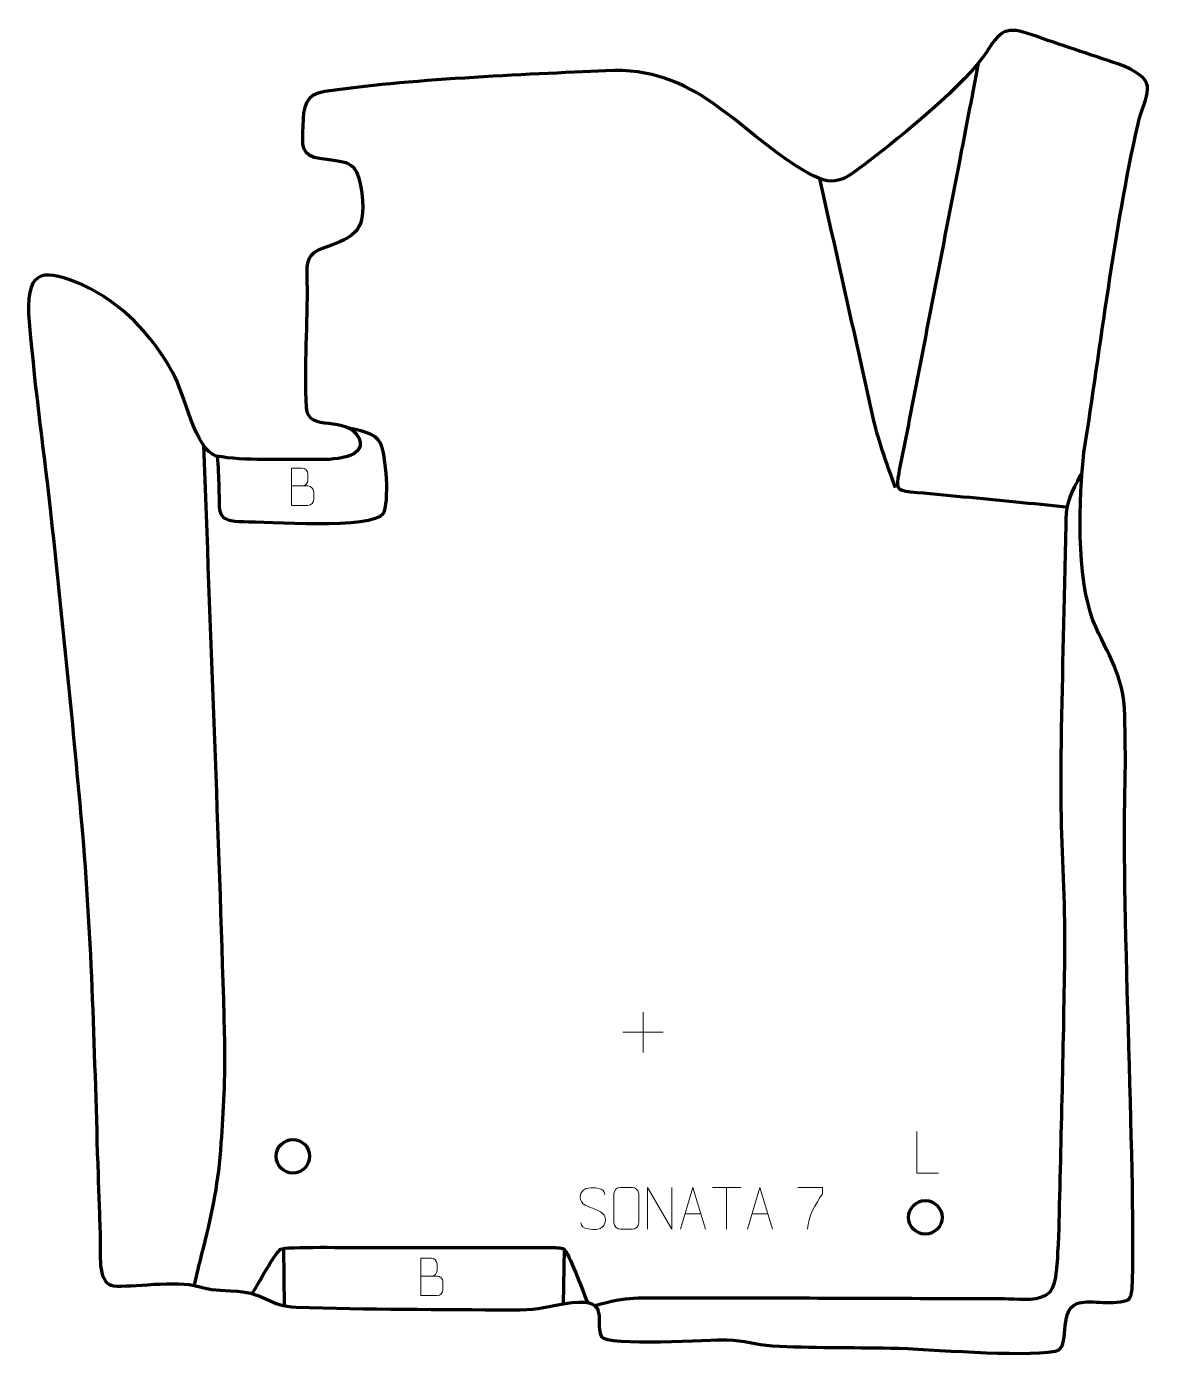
# Model space of a CAD drawing. Header units: millimetres. Extents: x -670 to 8, y 61 to 857.
import ezdxf

# ---------------------------------------------------------------- set-up
doc = ezdxf.new("R2010")
doc.units = ezdxf.units.MM
doc.header["$MEASUREMENT"] = 0
doc.layers.add('layer 2', color=7, linetype='Continuous')
doc.layers.add('layer 3', color=7, linetype='Continuous')

msp = doc.modelspace()

# ---------------------------------------------------------------- linework, layer by layer
at = {"layer": 'layer 2', "color": 250, "lineweight": 200}
for centre in [(-510.9945, 180.9865), (-132.6402, 144.4742)]:
    msp.add_ellipse(centre, major_axis=(0, 10), ratio=1, dxfattribs=at)
at = {"layer": 'layer 2', "color": 142, "lineweight": 158}
for points, knots in [([(-48.3711, 569.3294), (-58.3513, 570.3086), (-68.3316, 571.2878), (-78.3118, 572.267), (-78.3118, 572.267), (-99.4526, 574.348), (-120.3834, 576.3178), (-141.5353, 578.2441), (-141.5353, 578.2441), (-150.1842, 579.0317), (-149.828, 580.9169), (-148.3503, 589.5978), (-148.3503, 589.5978), (-146.6502, 599.5845), (-144.1565, 610.3764), (-142.2006, 620.4793), (-142.2006, 620.4793), (-131.7653, 674.3819), (-121.3297, 728.2845), (-110.8943, 782.1871), (-110.8943, 782.1871), (-107.5739, 799.338), (-104.2536, 816.4888), (-100.9332, 833.6396), (-100.9332, 833.6396), (-100.9332, 833.6396), (-100.6486, 835.1097), (-100.6486, 835.1097)], [0, 0, 0, 0, 0.125, 0.125, 0.125, 0.125, 0.25, 0.25, 0.25, 0.25, 0.375, 0.375, 0.375, 0.375, 0.5, 0.5, 0.5, 0.5, 0.625, 0.625, 0.625, 0.625, 0.75, 0.75, 0.75, 0.75, 1, 1, 1, 1]), ([(-195.9595, 765.8226), (-185.1591, 717.5109), (-174.326, 669.2064), (-163.5584, 620.8874), (-163.5584, 620.8874), (-161.0477, 609.6208), (-154.7981, 591.9809), (-150.606, 581.0685)], [0, 0, 0, 0, 0.33333333, 0.33333333, 0.33333333, 0.33333333, 1, 1, 1, 1]), ([(-478.2427, 616.9654), (-471.3706, 615.1266), (-461.6679, 613.8083), (-458.7, 607.6907), (-458.7, 607.6907), (-455.3658, 600.8181), (-453.2409, 571.7141), (-457.0552, 565.3014), (-457.0552, 565.3014), (-462.6901, 555.8282), (-527.8842, 560.2654), (-540.1485, 560.4322), (-540.1485, 560.4322), (-557.2687, 560.6651), (-554.6025, 565.4278), (-555.0242, 581.0602), (-555.0242, 581.0602), (-555.1919, 587.2742), (-555.6225, 593.4645), (-555.9977, 599.6679)], [0, 0, 0, 0, 0.16666667, 0.16666667, 0.16666667, 0.16666667, 0.33333333, 0.33333333, 0.33333333, 0.33333333, 0.5, 0.5, 0.5, 0.5, 0.66666667, 0.66666667, 0.66666667, 0.66666667, 1, 1, 1, 1]), ([(-564.3904, 606.1553), (-560.5128, 495.6874), (-555.9128, 385.2457), (-552.5644, 274.7595), (-552.5644, 274.7595), (-552.2943, 265.7658), (-552.0562, 256.7728), (-551.8518, 247.7773), (-551.8518, 247.7773), (-551.5089, 229.1994), (-552.7121, 207.5361), (-554.0099, 188.8963), (-554.0099, 188.8963), (-555.6506, 165.3296), (-558.8992, 148.8669), (-564.6669, 126.1014), (-564.6669, 126.1014), (-566.114, 120.3896), (-567.5463, 114.6925), (-568.8925, 108.9553), (-568.8925, 108.9553), (-569.2927, 107.2179), (-569.693, 105.4804), (-570.0933, 103.743)], [0, 0, 0, 0, 0.14285714, 0.14285714, 0.14285714, 0.14285714, 0.28571429, 0.28571429, 0.28571429, 0.28571429, 0.42857143, 0.42857143, 0.42857143, 0.42857143, 0.57142857, 0.57142857, 0.57142857, 0.57142857, 0.71428571, 0.71428571, 0.71428571, 0.71428571, 1, 1, 1, 1]), ([(-330.2928, 91.6899), (-310.5319, 97.6948), (-303.4894, 96.2453), (-283.349, 96.2921), (-283.349, 96.2921), (-228.9783, 96.4183), (-174.607, 96.1569), (-120.2366, 95.9844), (-120.2366, 95.9844), (-107.7687, 95.9452), (-95.3009, 95.8965), (-82.8331, 95.8372), (-82.8331, 95.8372), (-74.6974, 95.7982), (-64.4819, 93.7071), (-58.0442, 99.9209), (-58.0442, 99.9209), (-53.5643, 105.078), (-53.5577, 119.575), (-53.1292, 126.3302), (-53.1292, 126.3302), (-52.9235, 129.5732), (-52.7485, 132.8087), (-52.6419, 136.0564), (-52.6419, 136.0564), (-51.4078, 192.5221), (-49.7745, 248.9707), (-49.1136, 305.4485), (-49.1136, 305.4485), (-48.8023, 333.3849), (-50.9995, 361.379), (-51.3042, 389.3424), (-51.3042, 389.3424), (-51.7008, 431.3288), (-50.2486, 473.3314), (-49.3589, 515.305), (-49.3589, 515.305), (-49.0329, 530.8237), (-48.693, 546.3419), (-48.3288, 561.8598), (-48.3288, 561.8598), (-48.0441, 573.8573), (-44.6826, 578.0646), (-39.6799, 588.4946), (-39.6799, 588.4946), (-39.6799, 588.4946), (-38.904, 590.1121), (-38.904, 590.1121)], [0, 0, 0, 0, 0.07692308, 0.07692308, 0.07692308, 0.07692308, 0.15384615, 0.15384615, 0.15384615, 0.15384615, 0.23076923, 0.23076923, 0.23076923, 0.23076923, 0.30769231, 0.30769231, 0.30769231, 0.30769231, 0.38461538, 0.38461538, 0.38461538, 0.38461538, 0.46153846, 0.46153846, 0.46153846, 0.46153846, 0.53846154, 0.53846154, 0.53846154, 0.53846154, 0.61538462, 0.61538462, 0.61538462, 0.61538462, 0.69230769, 0.69230769, 0.69230769, 0.69230769, 0.76923077, 0.76923077, 0.76923077, 0.76923077, 0.84615385, 0.84615385, 0.84615385, 0.84615385, 1, 1, 1, 1]), ([(-535.2906, 98.803), (-532.639, 103.2981), (-521.3871, 123.6153), (-518.3205, 125.4101), (-518.3205, 125.4101), (-515.29, 127.1838), (-475.408, 126.3682), (-467.8646, 126.3748), (-467.8646, 126.3748), (-430.9127, 126.4075), (-393.9608, 126.468), (-357.0089, 126.5233), (-357.0089, 126.5233), (-355.4258, 126.5256), (-349.9355, 126.3039), (-348.7264, 125.5009), (-348.7264, 125.5009), (-346.3076, 123.8944), (-337.0649, 99.3323), (-335.2403, 94.883), (-335.2403, 94.883), (-335.2403, 94.883), (-334.6792, 93.5149), (-334.6792, 93.5149)], [0, 0, 0, 0, 0.14285714, 0.14285714, 0.14285714, 0.14285714, 0.28571429, 0.28571429, 0.28571429, 0.28571429, 0.42857143, 0.42857143, 0.42857143, 0.42857143, 0.57142857, 0.57142857, 0.57142857, 0.57142857, 0.71428571, 0.71428571, 0.71428571, 0.71428571, 1, 1, 1, 1])]:
    msp.add_open_spline(points, degree=3, knots=knots, dxfattribs=at)
at = {"layer": 'layer 2', "color": 250, "lineweight": 9}
for points, knots in [([(-511.7931, 581.9043), (-508.5341, 581.9047), (-505.2747, 581.9047), (-502.015, 581.9043), (-502.015, 581.9043), (-500.2457, 581.8888), (-498.5228, 580.3338), (-498.5228, 578.498), (-498.5228, 578.498), (-498.5231, 577.4872), (-498.5231, 574.7559), (-498.5228, 573.7448), (-498.5228, 573.7448), (-498.5069, 572.0807), (-499.8882, 570.2769), (-501.9676, 570.2921), (-501.9676, 570.2921), (-505.2276, 570.2924), (-508.4873, 570.2924), (-511.7466, 570.2921), (-511.7466, 570.2921), (-511.7466, 577.7425), (-511.7466, 585.1926), (-511.7466, 592.6424), (-511.7466, 592.6424), (-509.6205, 592.6424), (-507.4941, 592.6424), (-505.3676, 592.6424), (-505.3676, 592.6424), (-503.8621, 592.6582), (-501.9841, 590.947), (-501.9682, 589.1893), (-501.9682, 589.1893), (-501.9686, 587.3387), (-501.9686, 587.208), (-501.9682, 585.3571), (-501.9682, 585.3571), (-501.9528, 583.5065), (-503.6137, 581.8888), (-505.4141, 581.9043)], [0, 0, 0, 0, 0.09090909, 0.09090909, 0.09090909, 0.09090909, 0.18181818, 0.18181818, 0.18181818, 0.18181818, 0.27272727, 0.27272727, 0.27272727, 0.27272727, 0.36363636, 0.36363636, 0.36363636, 0.36363636, 0.45454545, 0.45454545, 0.45454545, 0.45454545, 0.54545455, 0.54545455, 0.54545455, 0.54545455, 0.63636364, 0.63636364, 0.63636364, 0.63636364, 0.72727273, 0.72727273, 0.72727273, 0.72727273, 0.81818182, 0.81818182, 0.81818182, 0.81818182, 1, 1, 1, 1]), ([(-124.8185, 170.9649), (-124.8185, 170.9649), (-137.7676, 170.9649), (-137.7676, 170.9649), (-137.7676, 170.9649), (-137.7676, 170.9649), (-137.7676, 195.9185), (-137.7676, 195.9185)], [0, 0, 0, 0, 0.33333333, 0.33333333, 0.33333333, 0.33333333, 1, 1, 1, 1]), ([(-331.523, 149.892), (-335.7713, 151.3624), (-340.6794, 153.1582), (-338.6743, 158.6785), (-338.6743, 158.6785), (-337.1708, 162.8184), (-331.9572, 162.4299), (-328.3536, 161.8288), (-328.3536, 161.8288), (-325.493, 161.3516), (-324.6283, 160.1384), (-324.3177, 158.0543)], [0, 0, 0, 0, 0.25, 0.25, 0.25, 0.25, 0.5, 0.5, 0.5, 0.5, 1, 1, 1, 1]), ([(-315.0426, 162.3684), (-312.7169, 162.3684), (-310.3908, 162.3684), (-308.0647, 162.3684), (-308.0647, 162.3684), (-306.1181, 162.404), (-304.1267, 160.9124), (-304.1, 158.4748), (-304.1, 158.4748), (-304.1004, 152.7279), (-304.1004, 146.9806), (-304.1, 141.2329), (-304.1, 141.2329), (-304.2398, 138.9095), (-305.917, 137.4299), (-308.0647, 137.4191), (-308.0647, 137.4191), (-310.3966, 137.4195), (-312.7285, 137.4195), (-315.06, 137.4191), (-315.06, 137.4191), (-316.985, 137.3137), (-318.9571, 139.1982), (-318.9459, 141.2155), (-318.9459, 141.2155), (-318.9456, 146.9856), (-318.9456, 152.7553), (-318.9459, 158.5246), (-318.9459, 158.5246), (-318.9417, 160.6627), (-317.195, 162.3819), (-315.0426, 162.3684)], [0, 0, 0, 0, 0.11111111, 0.11111111, 0.11111111, 0.11111111, 0.22222222, 0.22222222, 0.22222222, 0.22222222, 0.33333333, 0.33333333, 0.33333333, 0.33333333, 0.44444444, 0.44444444, 0.44444444, 0.44444444, 0.55555556, 0.55555556, 0.55555556, 0.55555556, 0.66666667, 0.66666667, 0.66666667, 0.66666667, 0.77777778, 0.77777778, 0.77777778, 0.77777778, 1, 1, 1, 1]), ([(-298.8504, 137.4152), (-298.8504, 137.4152), (-298.8504, 162.3687), (-298.8504, 162.3687), (-298.8504, 162.3687), (-298.8504, 162.3687), (-284.1956, 137.4152), (-284.1956, 137.4152), (-284.1956, 137.4152), (-284.1956, 137.4152), (-284.1956, 162.3687), (-284.1956, 162.3687)], [0, 0, 0, 0, 0.25, 0.25, 0.25, 0.25, 0.5, 0.5, 0.5, 0.5, 1, 1, 1, 1]), ([(-278.9935, 137.4152), (-278.9935, 137.4152), (-271.6225, 162.3687), (-271.6225, 162.3687), (-271.6225, 162.3687), (-271.6225, 162.3687), (-264.0526, 137.4152), (-264.0526, 137.4152)], [0, 0, 0, 0, 0.33333333, 0.33333333, 0.33333333, 0.33333333, 1, 1, 1, 1]), ([(-238.9935, 137.4152), (-238.9935, 137.4152), (-231.6225, 162.3687), (-231.6225, 162.3687), (-231.6225, 162.3687), (-231.6225, 162.3687), (-224.0526, 137.4152), (-224.0526, 137.4152)], [0, 0, 0, 0, 0.33333333, 0.33333333, 0.33333333, 0.33333333, 1, 1, 1, 1]), ([(-208.9311, 162.3712), (-208.9311, 162.3712), (-194.115, 162.3712), (-194.115, 162.3712), (-194.115, 162.3712), (-194.1153, 161.1216), (-194.1153, 159.872), (-194.115, 158.6222), (-194.115, 158.6222), (-198.1094, 152.6251), (-203.0246, 144.7915), (-203.0246, 137.4127)], [0, 0, 0, 0, 0.25, 0.25, 0.25, 0.25, 0.5, 0.5, 0.5, 0.5, 1, 1, 1, 1]), ([(-331.523, 149.8919), (-327.5044, 148.2452), (-322.4749, 146.3569), (-324.3089, 140.9966), (-324.3089, 140.9966), (-325.7687, 136.7302), (-330.6795, 136.9869), (-334.4056, 137.5416), (-334.4056, 137.5416), (-337.1556, 137.9514), (-338.3765, 139.1649), (-338.7545, 141.2771)], [0, 0, 0, 0, 0.25, 0.25, 0.25, 0.25, 0.5, 0.5, 0.5, 0.5, 1, 1, 1, 1]), ([(-434.5279, 109.3257), (-431.2689, 109.3261), (-428.0095, 109.3261), (-424.7498, 109.3257), (-424.7498, 109.3257), (-422.9805, 109.3102), (-421.2576, 107.7552), (-421.2576, 105.9194), (-421.2576, 105.9194), (-421.2579, 104.9086), (-421.2579, 102.1773), (-421.2576, 101.1662), (-421.2576, 101.1662), (-421.2417, 99.5021), (-422.623, 97.6983), (-424.7024, 97.7135), (-424.7024, 97.7135), (-427.9624, 97.7138), (-431.2221, 97.7138), (-434.4814, 97.7135), (-434.4814, 97.7135), (-434.4814, 105.1639), (-434.4814, 112.614), (-434.4814, 120.0638), (-434.4814, 120.0638), (-432.3553, 120.0638), (-430.2289, 120.0638), (-428.1024, 120.0638), (-428.1024, 120.0638), (-426.5969, 120.0796), (-424.7189, 118.3684), (-424.703, 116.6107), (-424.703, 116.6107), (-424.7034, 114.7601), (-424.7034, 114.6294), (-424.703, 112.7785), (-424.703, 112.7785), (-424.6876, 110.9279), (-426.3485, 109.3102), (-428.1489, 109.3257)], [0, 0, 0, 0, 0.09090909, 0.09090909, 0.09090909, 0.09090909, 0.18181818, 0.18181818, 0.18181818, 0.18181818, 0.27272727, 0.27272727, 0.27272727, 0.27272727, 0.36363636, 0.36363636, 0.36363636, 0.36363636, 0.45454545, 0.45454545, 0.45454545, 0.45454545, 0.54545455, 0.54545455, 0.54545455, 0.54545455, 0.63636364, 0.63636364, 0.63636364, 0.63636364, 0.72727273, 0.72727273, 0.72727273, 0.72727273, 0.81818182, 0.81818182, 0.81818182, 0.81818182, 1, 1, 1, 1])]:
    msp.add_open_spline(points, degree=3, knots=knots, dxfattribs=at)
for points in [[(-301.5036, 267.1329), (-301.5036, 267.1329), (-301.5036, 243.155), (-301.5036, 243.155)], [(-313.4925, 255.1439), (-313.4925, 255.1439), (-289.5146, 255.1439), (-289.5146, 255.1439)], [(-260.0167, 162.3452), (-260.0167, 162.3452), (-243.0295, 162.3452), (-243.0295, 162.3452)], [(-251.5229, 137.4152), (-251.5229, 137.4152), (-251.5229, 162.3687), (-251.5229, 162.3687)], [(-276.2709, 146.6646), (-276.2709, 146.6646), (-266.7752, 146.6646), (-266.7752, 146.6646)], [(-236.2709, 146.6646), (-236.2709, 146.6646), (-226.7752, 146.6646), (-226.7752, 146.6646)]]:
    msp.add_open_spline(points, degree=3, dxfattribs=at)
at = {"layer": 'layer 2', "color": 142, "lineweight": 158}
for points in [[(-516.4977, 125.8513), (-516.4977, 125.8513), (-516.0939, 91.5853), (-516.0939, 91.5853)], [(-348.7264, 125.5009), (-348.7264, 125.5009), (-349.2059, 92.7597), (-349.2059, 92.7597)]]:
    msp.add_open_spline(points, degree=3, dxfattribs=at)
at = {"layer": 'layer 3', "color": 242, "lineweight": 158}
msp.add_open_spline([(-627.5477, 169.81), (-629.7868, 240.4901), (-631.1024, 310.005), (-637.4601, 380.5493), (-637.4601, 380.5493), (-643.0928, 443.3903), (-649.2615, 505.4677), (-656.1955, 568.1805), (-656.1955, 568.1805), (-660.5086, 606.7497), (-666.1531, 646.4541), (-669.0809, 685.0197), (-669.0809, 685.0197), (-670.2662, 712.7021), (-658.4857, 711.396), (-636.802, 702.1559), (-636.802, 702.1559), (-613.0739, 691.2361), (-595.8098, 672.4567), (-582.9451, 650.0536), (-582.9451, 650.0536), (-575.7836, 637.5823), (-569.6431, 603.5935), (-556.7916, 599.811), (-556.7916, 599.811), (-539.5188, 596.6124), (-517.963, 598.2363), (-499.9657, 597.725), (-499.9657, 597.725), (-492.7802, 597.5209), (-466.2256, 596.8513), (-471.3332, 610.3162), (-471.3332, 610.3162), (-478.5107, 625.2737), (-501.9726, 613.3741), (-503.1131, 628.8606), (-503.1131, 628.8606), (-504.4066, 653.8586), (-502.2042, 679.0604), (-502.5449, 704.196), (-502.5449, 704.196), (-502.6939, 711.6271), (-503.6749, 719.6342), (-495.9401, 722.8617), (-495.9401, 722.8617), (-475.8339, 730.8094), (-466.6277, 731.6841), (-469.6592, 757.1917), (-469.6592, 757.1917), (-472.9954, 776.4553), (-476.156, 775.433), (-493.8618, 777.7507), (-493.8618, 777.7507), (-507.0448, 779.4764), (-505.4305, 786.047), (-505.0618, 797.4059), (-505.0618, 797.4059), (-504.697, 808.6408), (-503.9863, 815.8609), (-491.7694, 817.7856), (-491.7694, 817.7856), (-445.0668, 825.1436), (-371.6199, 827.9791), (-323.7153, 830.2864), (-323.7153, 830.2864), (-269.1671, 832.9136), (-247.547, 796.1637), (-205.7602, 770.7615), (-205.7602, 770.7615), (-186.4439, 759.1644), (-182.0651, 764.442), (-166.2806, 776.3296), (-166.2806, 776.3296), (-147.6591, 790.4162), (-107.6968, 822.9823), (-95.8715, 841.6253), (-95.8715, 841.6253), (-86.4058, 856.5919), (-82.7968, 856.664), (-65.8207, 850.7042), (-65.8207, 850.7042), (-48.4882, 844.5375), (-30.9072, 839.0852), (-13.6285, 832.9721), (-13.6285, 832.9721), (7.9906, 823.2281), (-0.7225, 817.5224), (-5.582, 797.8183), (-5.582, 797.8183), (-19.7583, 733.7269), (-27.4228, 666.9787), (-37.7148, 602.0163), (-37.7148, 602.0163), (-41.0159, 575.2135), (-42.025, 526.7725), (-32.3794, 501.7527), (-32.3794, 501.7527), (-23.2123, 479.5428), (-13.9602, 470.1401), (-13.3509, 444.4562), (-13.3509, 444.4562), (-13.0027, 429.7753), (-12.748, 414.7488), (-13.2023, 399.928), (-13.2023, 399.928), (-15.3427, 330.1002), (-6.2585, 160.1212), (-8.9219, 101.5594), (-8.9219, 101.5594), (-9.0664, 98.3812), (-10.125, 95.4976), (-11.9207, 94.9249), (-11.9207, 94.9249), (-22.4092, 91.5799), (-35.3131, 95.7058), (-41.9542, 92.8681), (-41.9542, 92.8681), (-53.8044, 87.8048), (-45.0787, 66.1871), (-54.8045, 64.5092), (-54.8045, 64.5092), (-76.7493, 60.723), (-128.8144, 65.8057), (-153.4356, 66.3272), (-153.4356, 66.3272), (-176.649, 66.7414), (-201.1495, 66.3191), (-224.1828, 67.6469), (-224.1828, 67.6469), (-234.0203, 68.214), (-241.2575, 71.0783), (-251.2868, 71.2803), (-251.2868, 71.2803), (-260.044, 71.3455), (-323.4769, 67.3793), (-326.3843, 73.0982), (-326.3843, 73.0982), (-330.9567, 84.1773), (-319.7457, 97.7396), (-349.2059, 92.7597), (-349.2059, 92.7597), (-362.3979, 90.435), (-365.7563, 89.0105), (-379.9238, 89.1215), (-379.9238, 89.1215), (-422.5746, 89.456), (-466.4659, 89.3973), (-509.0258, 90.7658), (-509.0258, 90.7658), (-524.9177, 91.2768), (-527.7266, 99.1044), (-544.0849, 100.3292), (-544.0849, 100.3292), (-556.3663, 101.2488), (-557.3977, 100.3038), (-570.0933, 103.743), (-570.0933, 103.743), (-584.6939, 106.8068), (-612.6754, 101.8697), (-619.5905, 103.8524), (-619.5905, 103.8524), (-628.0566, 106.2798), (-625.9859, 123.5468), (-626.1911, 130.6954), (-626.1911, 130.6954), (-626.5652, 143.7303), (-627.0616, 156.778), (-627.5477, 169.81)], degree=3, knots=[0, 0, 0, 0, 0.02325581, 0.02325581, 0.02325581, 0.02325581, 0.04651163, 0.04651163, 0.04651163, 0.04651163, 0.06976744, 0.06976744, 0.06976744, 0.06976744, 0.09302326, 0.09302326, 0.09302326, 0.09302326, 0.11627907, 0.11627907, 0.11627907, 0.11627907, 0.13953488, 0.13953488, 0.13953488, 0.13953488, 0.1627907, 0.1627907, 0.1627907, 0.1627907, 0.18604651, 0.18604651, 0.18604651, 0.18604651, 0.20930233, 0.20930233, 0.20930233, 0.20930233, 0.23255814, 0.23255814, 0.23255814, 0.23255814, 0.25581395, 0.25581395, 0.25581395, 0.25581395, 0.27906977, 0.27906977, 0.27906977, 0.27906977, 0.30232558, 0.30232558, 0.30232558, 0.30232558, 0.3255814, 0.3255814, 0.3255814, 0.3255814, 0.34883721, 0.34883721, 0.34883721, 0.34883721, 0.37209302, 0.37209302, 0.37209302, 0.37209302, 0.39534884, 0.39534884, 0.39534884, 0.39534884, 0.41860465, 0.41860465, 0.41860465, 0.41860465, 0.44186047, 0.44186047, 0.44186047, 0.44186047, 0.46511628, 0.46511628, 0.46511628, 0.46511628, 0.48837209, 0.48837209, 0.48837209, 0.48837209, 0.51162791, 0.51162791, 0.51162791, 0.51162791, 0.53488372, 0.53488372, 0.53488372, 0.53488372, 0.55813953, 0.55813953, 0.55813953, 0.55813953, 0.58139535, 0.58139535, 0.58139535, 0.58139535, 0.60465116, 0.60465116, 0.60465116, 0.60465116, 0.62790698, 0.62790698, 0.62790698, 0.62790698, 0.65116279, 0.65116279, 0.65116279, 0.65116279, 0.6744186, 0.6744186, 0.6744186, 0.6744186, 0.69767442, 0.69767442, 0.69767442, 0.69767442, 0.72093023, 0.72093023, 0.72093023, 0.72093023, 0.74418605, 0.74418605, 0.74418605, 0.74418605, 0.76744186, 0.76744186, 0.76744186, 0.76744186, 0.79069767, 0.79069767, 0.79069767, 0.79069767, 0.81395349, 0.81395349, 0.81395349, 0.81395349, 0.8372093, 0.8372093, 0.8372093, 0.8372093, 0.86046512, 0.86046512, 0.86046512, 0.86046512, 0.88372093, 0.88372093, 0.88372093, 0.88372093, 0.90697674, 0.90697674, 0.90697674, 0.90697674, 0.93023256, 0.93023256, 0.93023256, 0.93023256, 0.95348837, 0.95348837, 0.95348837, 0.95348837, 1, 1, 1, 1], dxfattribs=at)

doc.saveas('drawing.dxf')
